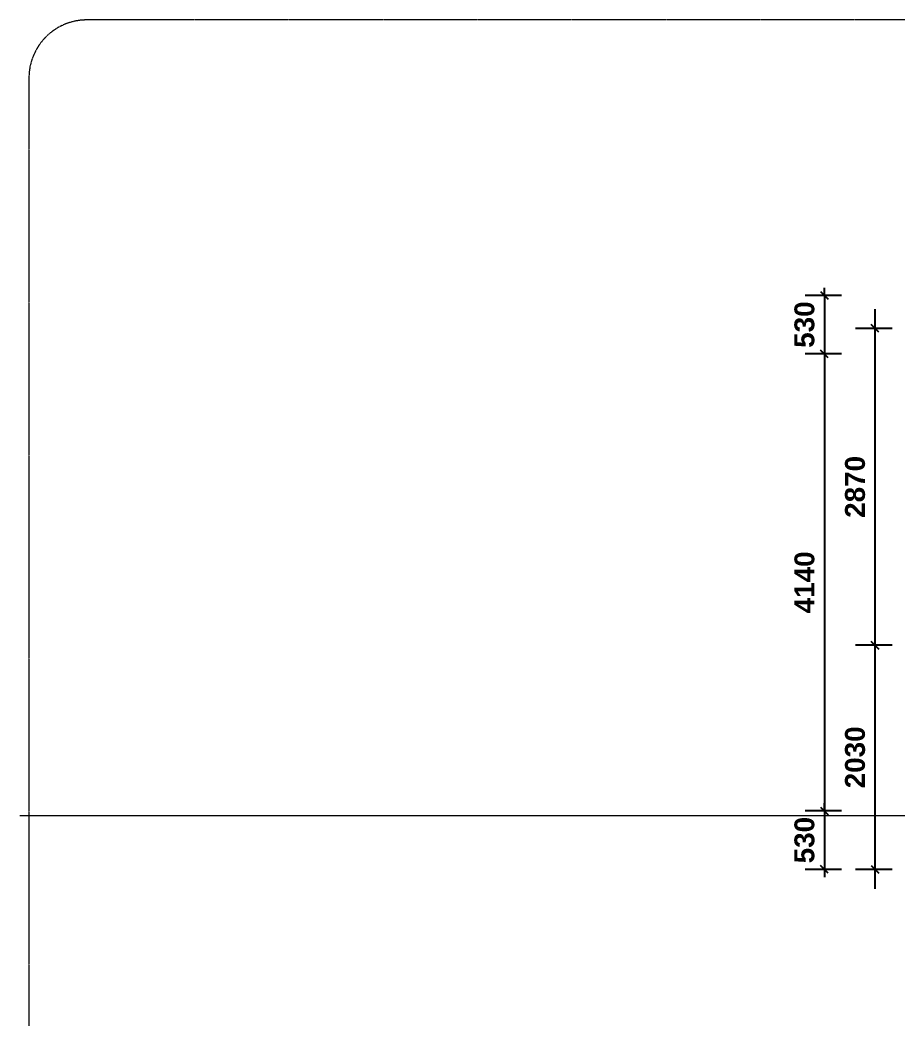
# Model space of a CAD drawing. Header units: inches. Extents: x 22 to 382261, y 22 to 371281.
# Drawn here: x 95524 to 103474, y 248649 to 257690 of the extents above; entities that cross this region are included whole.
import ezdxf

# ---------------------------------------------------------------- set-up
doc = ezdxf.new("R2010")
doc.units = ezdxf.units.IN
doc.header["$MEASUREMENT"] = 0
doc.linetypes.add('_Grundgrenze_', pattern=[9, 4, -1, 1, -1, 1, -1])
for name, color, linetype, lineweight in [('A-ANNO-DIMS', 211, 'Continuous', 9), ('A-ANNO-SYMB', 150, 'Continuous', 9), ('A-FLOR', 192, 'Continuous', 9)]:
    doc.layers.add(name, color=color, linetype=linetype, lineweight=lineweight)
doc.styles.add('Arial_B_1', font='arialbd.ttf', dxfattribs={"height": 180.555556})
doc.dimstyles.new('1', dxfattribs={"dimscale": 304.8, "dimtxt": 178.545395, "dimasz": 0.227865, "dimexe": 0.574147, "dimexo": 0.0625, "dimgap": 0.287073, "dimtad": 1, "dimdec": 0, "dimzin": 0, "dimdsep": 46, "dimtxsty": 'Arial_B_1', "dimblk1": 'OBLIQUE', "dimblk2": 'OBLIQUE', "dimsah": 1, "dimcen": 0.09, "dimdle": 0.574147, "dimazin": 0, "dimtfac": 1, "dimtdec": 4, "dimtix": 1, "dimtmove": 0, "dimatfit": 3, "dimfxl": 0.574147, "dimfxlon": 1, "dimtvp": 1, "dimtolj": 1, "dimtzin": 0, "dimarcsym": 2})

# ---------------------------------------------------------------- blocks, each defined once
blk = doc.blocks.new('_Oblique')
at = {"color": 0, "linetype": 'ByBlock', "lineweight": -2}
blk.add_line((-0.5, -0.5), (0.5, 0.5), dxfattribs=at)
blk = doc.blocks.new('*D4476')
at = {"layer": 'A-ANNO-DIMS', "color": 0, "lineweight": -2, "transparency": 16777216}
for p, q in [((102814.8, 255195.5), (102814.8, 255264.9)), ((102970.8, 255195.5), (102639.8, 255195.5)), ((102814.8, 255195.5), (102814.8, 254665.5)), ((102970.8, 254665.5), (102639.8, 254665.5)), ((102814.8, 254665.5), (102814.8, 254596))]:
    blk.add_line(p, q, dxfattribs=at)
at = {"layer": 'Defpoints', "color": 0, "transparency": 16777216}
for p in [(102989.8, 255195.5), (102814.8, 254665.5), (102989.8, 254665.5)]:
    blk.add_point(p, dxfattribs=at)
at = {"layer": 'A-ANNO-DIMS', "color": 0, "lineweight": -2, "transparency": 16777216, "xscale": 69.45312499999999, "yscale": 69.45312499999999, "zscale": 69.45312499999999}
for p, rotation in [((102814.8, 255195.5), 270), ((102814.8, 254665.5), 90)]:
    blk.add_blockref('_Oblique', p, dxfattribs=dict(at, rotation=rotation))
at = {"layer": 'A-ANNO-DIMS', "color": 0, "transparency": 16777216, "insert": (102635.1, 254930.5), "char_height": 180.56, "width": 489.725, "attachment_point": 5, "rotation": 90, "style": 'Arial_B_1'}
blk.add_mtext('\\A1;530', dxfattribs=at)
blk = doc.blocks.new('*D4477')
at = {"layer": 'A-ANNO-DIMS', "color": 0, "lineweight": -2, "transparency": 16777216}
for p, q in [((102814.8, 254840.5), (102814.8, 250350.5)), ((102970.8, 254665.5), (102639.8, 254665.5)), ((102970.8, 250525.5), (102639.8, 250525.5))]:
    blk.add_line(p, q, dxfattribs=at)
at = {"layer": 'Defpoints', "color": 0, "transparency": 16777216}
for p in [(102989.8, 254665.5), (102814.8, 250525.5), (102989.8, 250525.5)]:
    blk.add_point(p, dxfattribs=at)
at = {"layer": 'A-ANNO-DIMS', "color": 0, "lineweight": -2, "transparency": 16777216, "xscale": 69.45312499999999, "yscale": 69.45312499999999, "zscale": 69.45312499999999}
for p, rotation in [((102814.8, 254665.5), 90), ((102814.8, 250525.5), 270)]:
    blk.add_blockref('_Oblique', p, dxfattribs=dict(at, rotation=rotation))
at = {"layer": 'A-ANNO-DIMS', "color": 0, "transparency": 16777216, "insert": (102635.1, 252595.5), "char_height": 180.56, "width": 652.966, "attachment_point": 5, "rotation": 90, "style": 'Arial_B_1'}
blk.add_mtext('\\A1;4140', dxfattribs=at)
blk = doc.blocks.new('*D4478')
at = {"layer": 'A-ANNO-DIMS', "color": 0, "lineweight": -2, "transparency": 16777216}
for p, q in [((102814.8, 250525.5), (102814.8, 250594.9)), ((102970.8, 250525.5), (102639.8, 250525.5)), ((102814.8, 250525.5), (102814.8, 249995.5)), ((102970.8, 249995.5), (102639.8, 249995.5)), ((102814.8, 249995.5), (102814.8, 249926))]:
    blk.add_line(p, q, dxfattribs=at)
at = {"layer": 'Defpoints', "color": 0, "transparency": 16777216}
for p in [(102989.8, 250525.5), (102814.8, 249995.5), (102989.8, 249995.5)]:
    blk.add_point(p, dxfattribs=at)
at = {"layer": 'A-ANNO-DIMS', "color": 0, "lineweight": -2, "transparency": 16777216, "xscale": 69.45312499999999, "yscale": 69.45312499999999, "zscale": 69.45312499999999}
for p, rotation in [((102814.8, 250525.5), 270), ((102814.8, 249995.5), 90)]:
    blk.add_blockref('_Oblique', p, dxfattribs=dict(at, rotation=rotation))
at = {"layer": 'A-ANNO-DIMS', "color": 0, "transparency": 16777216, "insert": (102635.1, 250260.5), "char_height": 180.56, "width": 489.725, "attachment_point": 5, "rotation": 90, "style": 'Arial_B_1'}
blk.add_mtext('\\A1;530', dxfattribs=at)
blk = doc.blocks.new('*D4479')
at = {"layer": 'A-ANNO-DIMS', "color": 0, "lineweight": -2, "transparency": 16777216}
for p, q in [((103273.3, 255070.5), (103273.3, 251850.5)), ((103429.3, 254895.5), (103098.3, 254895.5)), ((103429.3, 252025.5), (103098.3, 252025.5))]:
    blk.add_line(p, q, dxfattribs=at)
at = {"layer": 'Defpoints', "color": 0, "transparency": 16777216}
for p in [(103448.3, 254895.5), (103273.3, 252025.5), (103448.3, 252025.5)]:
    blk.add_point(p, dxfattribs=at)
at = {"layer": 'A-ANNO-DIMS', "color": 0, "lineweight": -2, "transparency": 16777216, "xscale": 69.45312499999999, "yscale": 69.45312499999999, "zscale": 69.45312499999999}
for p, rotation in [((103273.3, 254895.5), 90), ((103273.3, 252025.5), 270)]:
    blk.add_blockref('_Oblique', p, dxfattribs=dict(at, rotation=rotation))
at = {"layer": 'A-ANNO-DIMS', "color": 0, "transparency": 16777216, "insert": (103093.6, 253460.5), "char_height": 180.56, "width": 652.966, "attachment_point": 5, "rotation": 90, "style": 'Arial_B_1'}
blk.add_mtext('\\A1;2870', dxfattribs=at)
blk = doc.blocks.new('*D4480')
at = {"layer": 'A-ANNO-DIMS', "color": 0, "lineweight": -2, "transparency": 16777216}
for p, q in [((103273.3, 252200.5), (103273.3, 249820.5)), ((103429.3, 252025.5), (103098.3, 252025.5)), ((103429.3, 249995.5), (103098.3, 249995.5))]:
    blk.add_line(p, q, dxfattribs=at)
at = {"layer": 'Defpoints', "color": 0, "transparency": 16777216}
for p in [(103448.3, 252025.5), (103273.3, 249995.5), (103448.3, 249995.5)]:
    blk.add_point(p, dxfattribs=at)
at = {"layer": 'A-ANNO-DIMS', "color": 0, "lineweight": -2, "transparency": 16777216, "xscale": 69.45312499999999, "yscale": 69.45312499999999, "zscale": 69.45312499999999}
for p, rotation in [((103273.3, 252025.5), 90), ((103273.3, 249995.5), 270)]:
    blk.add_blockref('_Oblique', p, dxfattribs=dict(at, rotation=rotation))
at = {"layer": 'A-ANNO-DIMS', "color": 0, "transparency": 16777216, "insert": (103093.6, 251010.5), "char_height": 180.56, "width": 652.966, "attachment_point": 5, "rotation": 90, "style": 'Arial_B_1'}
blk.add_mtext('\\A1;2030', dxfattribs=at)

msp = doc.modelspace()

# ---------------------------------------------------------------- linework, layer by layer
at = {"layer": 'A-ANNO-SYMB', "linetype": '_Grundgrenze_'}
for p, q in [((122150.5, 257690.3), (96130.5, 257690.3)), ((95605.5, 257165.3), (95605.5, 237738.1))]:
    msp.add_line(p, q, dxfattribs=at)
msp.add_arc((96130.5, 257165.3), 525, 90, 180, dxfattribs=at)
at = {"layer": 'A-FLOR'}
msp.add_line((106708.8, 250480), (95524, 250480), dxfattribs=at)

# ---------------------------------------------------------------- dimensions: what is measured, and where the dimension line sits
at = {"layer": 'A-ANNO-DIMS'}
for base, p1, p2, override, picture, middle in [((102814.8, 254665.5), (102989.8, 255195.5), (102989.8, 254665.5), {"dimpost": '<>', "dimfxl": 530}, '*D4476', (102635.1, 254930.5)), ((103273.3, 252025.5), (103448.3, 254895.5), (103448.3, 252025.5), {"dimpost": '<>', "dimfxl": 2870}, '*D4479', (103093.6, 253460.5)), ((102814.8, 250525.5), (102989.8, 254665.5), (102989.8, 250525.5), {"dimpost": '<>', "dimfxl": 4140}, '*D4477', (102635.1, 252595.5)), ((103273.3, 249995.5), (103448.3, 252025.5), (103448.3, 249995.5), {"dimpost": '<>', "dimfxl": 2030}, '*D4480', (103093.6, 251010.5)), ((102814.8, 249995.5), (102989.8, 250525.5), (102989.8, 249995.5), {"dimpost": '<>', "dimfxl": 530}, '*D4478', (102635.1, 250260.5))]:
    dim = msp.add_linear_dim(base=base, p1=p1, p2=p2, angle=90, dimstyle='1', override=override, dxfattribs=at)
    dim.commit()
    dim.dimension.update_dxf_attribs({"geometry": picture, "text_midpoint": middle})

doc.saveas('drawing.dxf')
